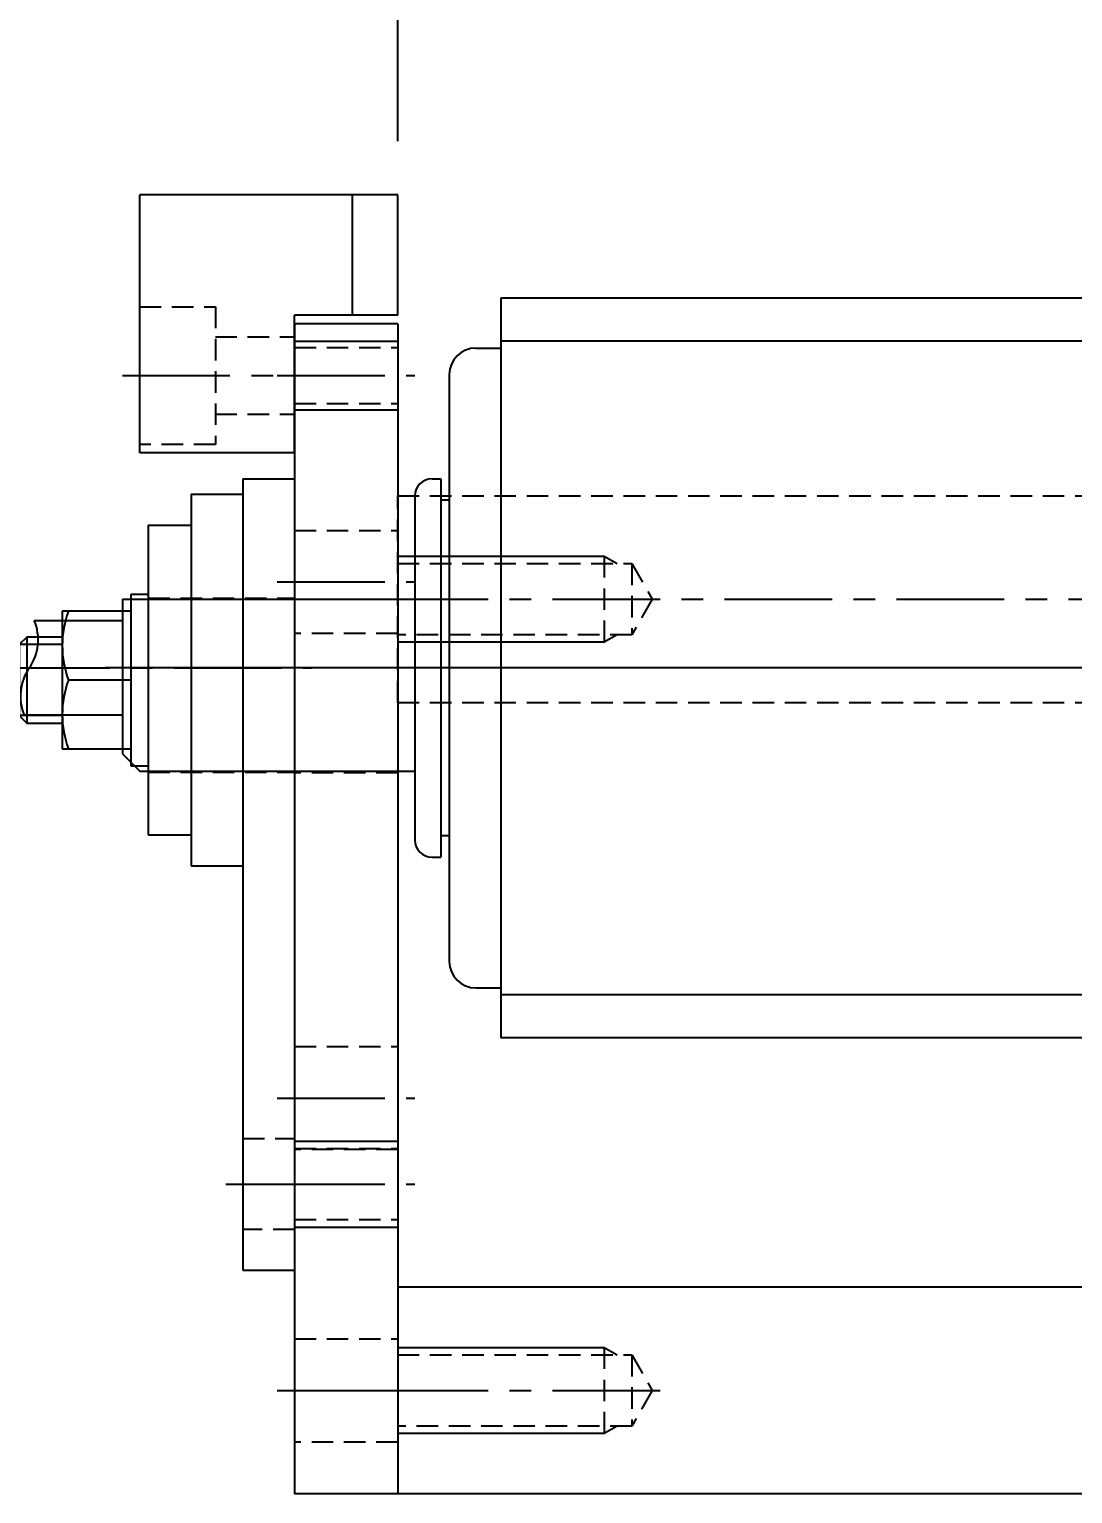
# Model space of a CAD drawing. Header units: inches. Extents: x 0 to 77285, y -118 to 40065.
# Drawn here: x 69399.3 to 69459.9, y 28071.3 to 28156.4 of the extents above; entities that cross this region are included whole.
import ezdxf

# ---------------------------------------------------------------- set-up
doc = ezdxf.new("R2010")
doc.units = ezdxf.units.IN
doc.header["$LTSCALE"] = 5
doc.header["$MEASUREMENT"] = 0
doc.linetypes.add('CENTER', pattern=[2, 1.25, -0.25, 0.25, -0.25])
doc.linetypes.add('HIDDEN', pattern=[0.375, 0.25, -0.125])
for name, color, linetype in [('11', 1, 'CENTER'), ('22', 2, 'HIDDEN'), ('44', 4, 'Continuous'), ('55', 5, 'Continuous'), ('77', 40, 'HIDDEN'), ('G', 231, 'Continuous'), ('T', 3, 'Continuous')]:
    doc.layers.add(name, color=color, linetype=linetype)
doc.styles.add('SCI', font='')
doc.styles.get('SCI').set_extended_font_data('Gulim')
doc.dimstyles.new('SCH', dxfattribs={"dimtxt": 2.5, "dimasz": 2, "dimexe": 1.25, "dimexo": 0.625, "dimtad": 1, "dimdec": 8, "dimtxsty": 'SCI', "dimcen": 2.5, "dimclrd": 4, "dimclre": 4, "dimclrt": 7, "dimadec": 8, "dimazin": 2, "dimtfac": 1, "dimtdec": 8, "dimtmove": 0, "dimatfit": 3, "dimfxl": 1, "dimarcsym": 0})

# ---------------------------------------------------------------- blocks, each defined once
blk = doc.blocks.new('A$Cd39330c3E')
for p, q in [((-3, 11), (0, 11)), ((-3, 11), (-3, -35)), ((0, 11), (0, -35)), ((-6, 10.1), (-6, -11.5)), ((-6, 10.1), (-3, 10.1)), ((-8.5, 8.3), (-8.5, -9.7)), ((-8.5, 8.3), (-6, 8.3)), ((-9.5, -5.7), (-9.5, 4.3)), ((-9.5, 4.3), (-8.5, 4.3)), ((-8.5, 4.3), (-8.5, -5.7)), ((-9.5, 3.3), (-13.5, 3.3)), ((-13.5, 3.3), (-13.5, -4.7)), ((-9.5, -4.7), (-9.5, 3.3)), ((-15.567, 1.8), (-16, 1.367)), ((-13.5, 1.8), (-15.567, 1.8)), ((-15.567, 1.8), (-15.567, -3.2)), ((-16, 1.367), (-16, -2.767)), ((-9.5, -0.7), (-13.143, -0.7)), ((-16, -2.767), (-15.567, -3.2)), ((-15.567, -3.2), (-13.5, -3.2)), ((-13.5, -4.7), (-9.5, -4.7)), ((-8.5, -5.7), (-9.5, -5.7)), ((-8.5, -9.7), (-6, -9.7)), ((-6, -11.5), (-3, -11.5)), ((-3, -35), (0, -35))]:
    blk.add_line(p, q)
for centre in [(-7.723, 1.3), (-7.723, -2.7)]:
    blk.add_arc(centre, 5.777, 159.74384, 200.25616)
at = {"layer": '11'}
for p, q in [((-17, 0), (1, 0)), ((-4, -30), (1, -30))]:
    blk.add_line(p, q, dxfattribs=at)
at = {"layer": '22'}
for p, q in [((-8.5, 4.05), (0, 4.05)), ((-8.5, -6.05), (0, -6.05)), ((-3, -27.35), (0, -27.35)), ((0, -32.65), (-3, -32.65))]:
    blk.add_line(p, q, dxfattribs=at)
at = {"layer": 'T'}
for p, q in [((-13.5, 1.367), (-16, 1.367)), ((-13.5, -2.767), (-16, -2.767))]:
    blk.add_line(p, q, dxfattribs=at)
blk = doc.blocks.new('A$C413fe28c')
for p, q in [((0, 71, 0), (0, 3, 0)), ((6, 71), (0, 71)), ((6, 71, 0), (6, 3, 0)), ((6, 3, 0), (0, 3, 0))]:
    blk.add_line(p, q)
at = {"layer": '11'}
for p, q in [((-1, 68), (7, 68)), ((-1, 56, 0), (7, 56, 0)), ((7, 51, 0), (-1, 51, 0)), ((-1, 26, 0), (7, 26, 0)), ((-1, 21, 0), (7, 21, 0)), ((-1, 9, 0), (7, 9, 0))]:
    blk.add_line(p, q, dxfattribs=at)
at = {"layer": '22'}
for p, q in [((0, 69.621), (6, 69.621)), ((0, 66.379), (6, 66.379)), ((0, 59, 0), (6, 59, 0)), ((6, 53, 0), (0, 53, 0)), ((0, 29, 0), (6, 29, 0)), ((0, 23.067, 0), (6, 23.067, 0)), ((6, 23, 0), (0, 23, 0)), ((0, 18.933, 0), (6, 18.933, 0)), ((0, 12, 0), (6, 12, 0)), ((6, 6, 0), (0, 6, 0))]:
    blk.add_line(p, q, dxfattribs=at)
at = {"layer": '77'}
blk.add_line((6, 44.9, 0), (0, 44.9, 0), dxfattribs=at)
at = {"layer": 'T'}
for p, q in [((0, 70), (6, 70)), ((0, 66), (6, 66)), ((0, 23.5, 0), (6, 23.5, 0)), ((0, 18.5, 0), (6, 18.5, 0))]:
    blk.add_line(p, q, dxfattribs=at)
blk = doc.blocks.new('A$C00f3e74d')
for p, q in [((6, 10.5), (-9, 10.5)), ((-9, -4.5, 0), (-9, 10.5, 0)), ((3.355, 10.5), (3.355, 3.5)), ((6, 3.5, 0), (6, 10.5, 0)), ((6, 3.5), (0, 3.5)), ((0, -4.5), (0, 3.5)), ((0, -4.5), (-9, -4.5))]:
    blk.add_line(p, q)
at = {"layer": '11'}
blk.add_line((-10, 0), (2, 0), dxfattribs=at)
at = {"layer": '22'}
for p, q in [((-9, 4), (-4.6, 4)), ((-4.6, 4), (-4.6, -4)), ((-4.6, 2.25), (0, 2.25)), ((-4.6, -2.25), (0, -2.25)), ((-4.6, -4), (-9, -4))]:
    blk.add_line(p, q, dxfattribs=at)
blk = doc.blocks.new('A$Cdee56c1a')
for p, q in [((235, 12), (-167, 12)), ((-167, 12), (-167, 0)), ((235, 0), (-167, 0))]:
    blk.add_line(p, q)
at = {"layer": '11'}
blk.add_line((-168, 6), (-151.207, 6), dxfattribs=at)
at = {"layer": '22'}
for p, q in [((-167, 8.067), (-153.4, 8.067)), ((-155, 8.5), (-155, 3.5)), ((-153.4, 8.067), (-152.207, 6)), ((-153.4, 8.067), (-153.4, 3.933)), ((-152.207, 6), (-153.4, 3.933)), ((-153.4, 3.933), (-167, 3.933))]:
    blk.add_line(p, q, dxfattribs=at)
at = {"layer": 'T'}
for p, q in [((-167, 8.5), (-155, 8.5)), ((-155, 8.5), (-154.25, 8.067)), ((-155, 3.5), (-167, 3.5)), ((-154.25, 3.933), (-155, 3.5))]:
    blk.add_line(p, q, dxfattribs=at)
blk = doc.blocks.new('A$Cd66afd7d')
for p, q in [((0, -6), (0, 6)), ((0, 6), (402, 6)), ((0, -6), (402, -6))]:
    blk.add_line(p, q)
at = {"layer": '11'}
blk.add_line((-1, 0), (403, 0), dxfattribs=at)
at = {"layer": '22'}
for p, q in [((0, 2.067), (13.6, 2.067)), ((12, 2.5), (12, -2.5)), ((13.6, 2.067), (14.793, 0)), ((13.6, 2.067), (13.6, -2.067)), ((14.793, 0), (13.6, -2.067)), ((13.6, -2.067), (0, -2.067))]:
    blk.add_line(p, q, dxfattribs=at)
at = {"layer": 'T'}
for p, q in [((0, 2.5), (12, 2.5)), ((12, 2.5), (12.75, 2.067)), ((12, -2.5), (0, -2.5)), ((12.75, -2.067), (12, -2.5))]:
    blk.add_line(p, q, dxfattribs=at)
blk = doc.blocks.new('A$Ce6d7c87e')
for p, q in [((-195, 0), (-195, -43)), ((195, 0), (-195, 0)), ((195, -2.5), (-195, -2.5)), ((-196.46, -2.9), (-195, -2.9)), ((-198, -4.44), (-198, -38.56)), ((-199, -10.5), (-198.5, -10.5)), ((-198.5, -10.5), (-198.5, -32.5)), ((-200, -11.5), (-200, -31.5)), ((-198, -11.75), (-198.5, -11.75)), ((-217, -17.5), (-200, -17.5)), ((-217, -17.5), (-217, -26.5)), ((-222.128, -18.75), (-217, -18.75)), ((-217, -24.25), (-222.708, -24.25)), ((-217, -26.5), (-216, -27.5)), ((-216, -27.5), (-200, -27.5)), ((-198, -31.25), (-198.5, -31.25)), ((-199, -32.5), (-198.5, -32.5)), ((-196.46, -40.1), (-195, -40.1)), ((195, -40.5), (-195, -40.5)), ((195, -43), (-195, -43))]:
    blk.add_line(p, q)
for centre, radius, start, end in [((-196.46, -4.44), 1.54, 90, 180), ((-199, -11.5), 1, 90, 180), ((-224.749, -19.864), 2.848, 324.94441, 23.02674), ((-220.086, -23.136), 2.848, 144.94441, 203.02674), ((-199, -31.5), 1, 180, 270), ((-196.46, -38.56), 1.54, 180, 270)]:
    blk.add_arc(centre, radius, start, end)
at = {"layer": '11'}
blk.add_line((218, -21.5), (-218, -21.5), dxfattribs=at)
blk = doc.blocks.new('A$Cdd77d11a')
for p, q in [((0, 0), (0, -43)), ((325, 0), (0, 0)), ((325, -2.5), (0, -2.5)), ((-1.46, -2.9), (0, -2.9)), ((-3, -4.44), (-3, -38.56)), ((-4, -10.5), (-3.5, -10.5)), ((-3.5, -10.5), (-3.5, -32.5)), ((-5, -11.5), (-5, -31.5)), ((-3, -11.75), (-3.5, -11.75)), ((-22, -17.5), (-5, -17.5)), ((-22, -17.5), (-22, -26.5)), ((-27.128, -18.75), (-22, -18.75)), ((-22, -24.25), (-27.708, -24.25)), ((-22, -26.5), (-21, -27.5)), ((-21, -27.5), (-5, -27.5)), ((-3, -31.25), (-3.5, -31.25)), ((-4, -32.5), (-3.5, -32.5)), ((-1.46, -40.1), (0, -40.1)), ((325, -40.5), (0, -40.5)), ((325, -43), (0, -43))]:
    blk.add_line(p, q)
for centre, radius, start, end in [((-1.46, -4.44), 1.54, 90, 180), ((-4, -11.5), 1, 90, 180), ((-29.749, -19.864), 2.848, 324.94441, 23.02674), ((-25.086, -23.136), 2.848, 144.94441, 203.02674), ((-4, -31.5), 1, 180, 270), ((-1.46, -38.56), 1.54, 180, 270)]:
    blk.add_arc(centre, radius, start, end)
at = {"layer": '11'}
blk.add_line((348, -21.5), (-23, -21.5), dxfattribs=at)
blk = doc.blocks.new('A$C0d65e141')
for name, p in [('A$C413fe28c', (-207, 47, 0)), ('A$Cdee56c1a', (-34, 50))]:
    blk.add_blockref(name, p)
at = {"layer": '22'}
blk.add_blockref('A$Cd66afd7d', (-201, 102, 0), dxfattribs=at)
at = {"layer": '44'}
blk.add_blockref('A$Cd39330c3E', (-207, 98, 0), dxfattribs=at)
at = {"layer": '55'}
for name, p in [('A$Ce6d7c87e', (0, 119.5)), ('A$Cdd77d11a', (-195, 119.5))]:
    blk.add_blockref(name, p, dxfattribs=at)
at = {"layer": 'G'}
blk.add_blockref('A$C00f3e74d', (-207, 115, 0), dxfattribs=at)
blk = doc.blocks.new('A$C4ccd2fab')
blk.add_blockref('A$C0d65e141', (0, -34.5))
blk = doc.blocks.new('A$C46a7a1d0')
blk.add_blockref('A$C4ccd2fab', (0, 0, 0))
blk = doc.blocks.new('*D843')
at = {"color": 4, "lineweight": -2, "transparency": 16777216}
for p, q in [((69420.687, 28149.918), (69420.687, 28230.052)), ((69822.687, 28149.918), (69822.687, 28230.052)), ((69430.687, 28223.802), (69812.687, 28223.802))]:
    blk.add_line(p, q, dxfattribs=at)
at = {"color": 4, "transparency": 16777216}
for points in [[(69430.687, 28225.469), (69430.687, 28222.136), (69420.687, 28223.802)], [(69812.687, 28225.469), (69812.687, 28222.136), (69822.687, 28223.802)]]:
    blk.add_solid(points, dxfattribs=at)
at = {"layer": 'Defpoints', "color": 0, "transparency": 16777216}
for p in [(69822.687, 28223.802), (69420.687, 28146.793), (69822.687, 28146.793)]:
    blk.add_point(p, dxfattribs=at)
at = {"color": 7, "transparency": 16777216, "insert": (69621.687, 28233.344), "char_height": 12.5, "attachment_point": 5, "style": 'SCI'}
blk.add_mtext('402', dxfattribs=at)

msp = doc.modelspace()

# ---------------------------------------------------------------- block references
msp.add_blockref('A$C46a7a1d0', (69621.68747254, 28055.79321227))

# ---------------------------------------------------------------- dimensions: what is measured, and where the dimension line sits
dim = msp.add_linear_dim(base=(69822.6874725361, 28223.8024675378), p1=(69420.6874725361, 28146.7932122745), p2=(69822.6874725361, 28146.7932122745), dimstyle='SCH', override={"dimscale": 5})
dim.commit()
dim.dimension.update_dxf_attribs({"geometry": '*D843', "text_midpoint": (69621.6874725361, 28233.3439122782)})

doc.saveas('drawing.dxf')
